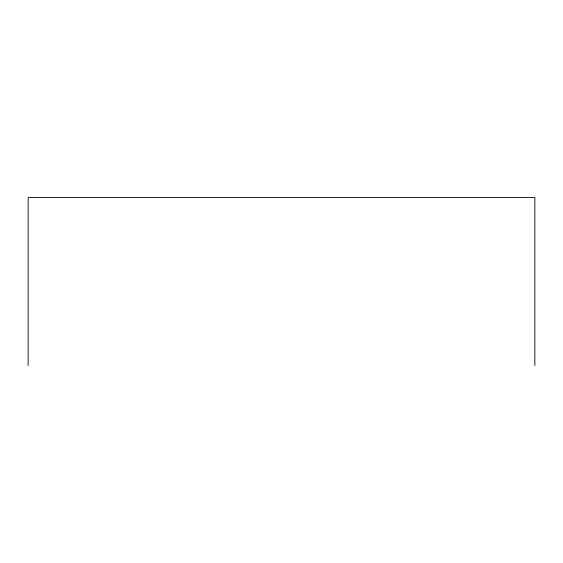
<?xml version="1.0" encoding="UTF-8"?>
<svg xmlns="http://www.w3.org/2000/svg" width="563" height="563" viewBox="0 0 563 563"><rect width="100%" height="100%" fill="white"/><g stroke="black" fill="none" stroke-linecap="round" stroke-linejoin="round"><path stroke-width="0.84" d="M534.85 365.443L534.85 197.557L28.15 197.557L28.15 365.443"/></g></svg>
